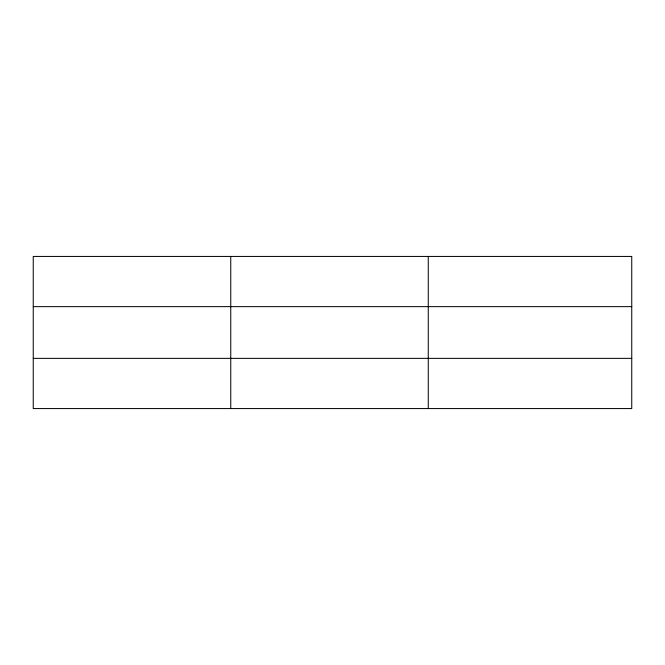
<?xml version="1.0" encoding="UTF-8"?>
<svg xmlns="http://www.w3.org/2000/svg" width="665" height="665" viewBox="0 0 665 665"><rect width="100%" height="100%" fill="white"/><g stroke="black" fill="none" stroke-linecap="round" stroke-linejoin="round"><path stroke-width="1" d="M230.755 408.568L230.755 256.432M428.26 408.568L428.26 256.432M631.75 358.36L631.75 408.568L33.25 408.568L33.25 256.432L631.75 256.432L631.75 358.36L33.25 358.36M33.25 306.64L631.75 306.64"/></g></svg>
